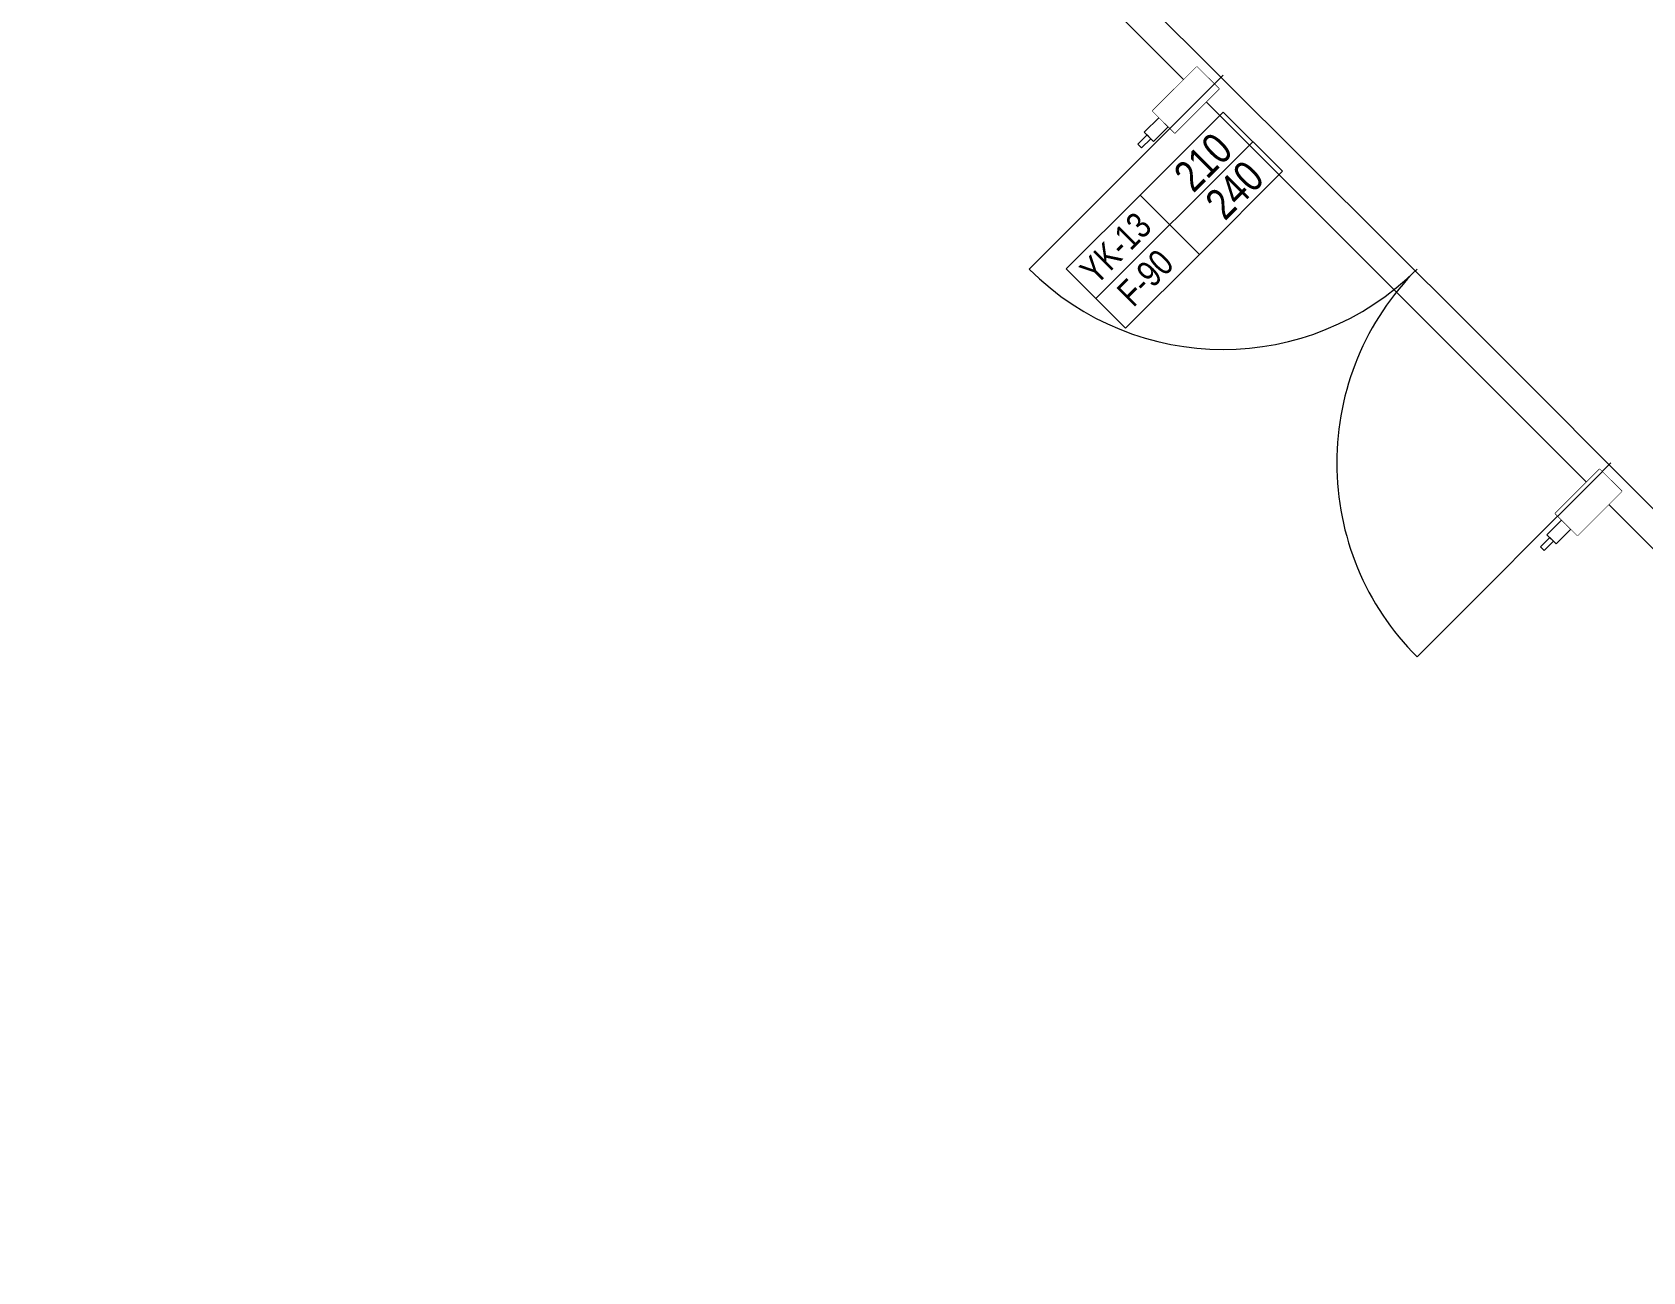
# Model space of a CAD drawing. Header units: centimetres. Extents: x -72470 to -43129, y -18750 to -16337.
# Drawn here: x -64666 to -64049, y -18154 to -17680 of the extents above; entities that cross this region are included whole.
import ezdxf
from ezdxf.enums import TextEntityAlignment as Align

# ---------------------------------------------------------------- set-up
doc = ezdxf.new("R2010")
doc.units = ezdxf.units.CM
doc.header["$MEASUREMENT"] = 0
doc.linetypes.add('DUZ', pattern=[0])
doc.layers.get('0').update_dxf_attribs({"linetype": 'DUZ', "lineweight": 0})
doc.layers.add('11-021_500-BLOK B-str_zemin_kat$0$2DTARAMA1', color=253, linetype='Continuous')
doc.layers.add('TEFRIS', color=30, linetype='Continuous', lineweight=9)
doc.styles.add('11-021_3001-BLOK_B_ZEMIN_KAT$0$OLCU', font='arial.ttf', dxfattribs={"width": 0.8})

# ---------------------------------------------------------------- blocks, each defined once
blk = doc.blocks.new('11-021_3001-BLOK_B_ZEMIN_KAT$0$KC-210')
for points in [[(0, 0), (0, 105)], [(210, 0), (210, 105)]]:
    blk.add_lwpolyline(points)
for centre, start, end in [((0, 0), 360, 90), ((210, 0), 90, 180)]:
    blk.add_arc(centre, 105, start, end)
blk = doc.blocks.new('11-021_3001-BLOK_B_ZEMIN_KAT$0$KAPINO')
blk.add_line((-19.02, 11.06), (65.98, 11.06))
for points in [[(20.98, 27.13), (-19.02, 27.13), (-19.02, -5), (20.98, -5)], [(20.98, 27.13), (65.98, 27.13), (65.98, -5), (20.98, -5)]]:
    blk.add_lwpolyline(points, close=True)
at = {"color": 2, "style": '11-021_3001-BLOK_B_ZEMIN_KAT$0$OLCU', "width": 0.8}
for tag, height, p in [('GENISLIK', 12, (46.93, 19.1)), ('KAP.NO', 10, (-0.03, 19.47)), ('YANGIN', 10, (-0.03, 3.4)), ('YUKSEKLIK', 12, (47.93, 3.03))]:
    blk.add_attdef(tag, text='', height=height, dxfattribs=at).set_placement(p, align=Align.MIDDLE_CENTER)

msp = doc.modelspace()

# ---------------------------------------------------------------- linework, layer by layer
at = {"layer": 'TEFRIS', "color": 0, "linetype": 'Continuous'}
msp.add_lwpolyline([(-64665.81, -17256.85), (-63768.23, -18154.44)], dxfattribs=at)
for points in [[(-64211.37, -17701.39), (-64219.86, -17692.91), (-64236.83, -17709.88), (-64228.34, -17718.36)], [(-64212.79, -17701.39), (-64219.86, -17694.32), (-64235.41, -17709.88), (-64228.34, -17716.95)], [(-64230.82, -17715.89), (-64234.35, -17712.35), (-64240.01, -17718.01), (-64236.48, -17721.55)], [(-64237.54, -17720.49), (-64238.95, -17719.07), (-64242.49, -17722.61), (-64241.07, -17724.02)], [(-64057.22, -17855.54), (-64065.71, -17847.06), (-64082.68, -17864.03), (-64074.19, -17872.51)], [(-64058.64, -17855.54), (-64065.71, -17848.47), (-64081.27, -17864.03), (-64074.19, -17871.1)], [(-64076.67, -17870.04), (-64080.2, -17866.5), (-64085.86, -17872.16), (-64082.33, -17875.69)], [(-64083.39, -17874.63), (-64084.8, -17873.22), (-64088.34, -17876.76), (-64086.92, -17878.17)]]:
    msp.add_lwpolyline(points, close=True, dxfattribs=at)

# ---------------------------------------------------------------- next in the draw order: wipeouts: each hides what was drawn before it
at = {"color": 0, "linetype": 'Continuous'}
for points in [[(-64211.37, -17701.39), (-64228.34, -17718.36), (-64236.83, -17709.88), (-64219.86, -17692.91)], [(-64057.22, -17855.54), (-64074.19, -17872.51), (-64082.68, -17864.03), (-64065.71, -17847.06)]]:
    msp.add_wipeout(points, dxfattribs=at).dxf.layer = 'TEFRIS'

# ---------------------------------------------------------------- next in the draw order: linework, layer by layer
at = {"layer": 'TEFRIS', "color": 0, "linetype": 'Continuous'}
msp.add_lwpolyline([(-64665.81, -17256.85), (-63768.23, -18154.44)], dxfattribs=at)
for points in [[(-64211.37, -17701.39), (-64219.86, -17692.91), (-64236.83, -17709.88), (-64228.34, -17718.36)], [(-64212.79, -17701.39), (-64219.86, -17694.32), (-64235.41, -17709.88), (-64228.34, -17716.95)], [(-64230.82, -17715.89), (-64234.35, -17712.35), (-64240.01, -17718.01), (-64236.48, -17721.55)], [(-64237.54, -17720.49), (-64238.95, -17719.07), (-64242.49, -17722.61), (-64241.07, -17724.02)], [(-64057.22, -17855.54), (-64065.71, -17847.06), (-64082.68, -17864.03), (-64074.19, -17872.51)], [(-64058.64, -17855.54), (-64065.71, -17848.47), (-64081.27, -17864.03), (-64074.19, -17871.1)], [(-64076.67, -17870.04), (-64080.2, -17866.5), (-64085.86, -17872.16), (-64082.33, -17875.69)], [(-64083.39, -17874.63), (-64084.8, -17873.22), (-64088.34, -17876.76), (-64086.92, -17878.17)]]:
    msp.add_lwpolyline(points, close=True, dxfattribs=at)

# ---------------------------------------------------------------- next in the draw order: wipeouts: each hides what was drawn before it
at = {"color": 0, "linetype": 'Continuous'}
for points in [[(-64211.37, -17701.39), (-64228.34, -17718.36), (-64236.83, -17709.88), (-64219.86, -17692.91)], [(-64057.22, -17855.54), (-64074.19, -17872.51), (-64082.68, -17864.03), (-64065.71, -17847.06)]]:
    msp.add_wipeout(points, dxfattribs=at).dxf.layer = 'TEFRIS'

# ---------------------------------------------------------------- next in the draw order: linework, layer by layer
at = {"layer": 'TEFRIS', "color": 0, "linetype": 'Continuous'}
msp.add_lwpolyline([(-64665.81, -17256.85), (-63768.23, -18154.44)], dxfattribs=at)
for points in [[(-64211.37, -17701.39), (-64219.86, -17692.91), (-64236.83, -17709.88), (-64228.34, -17718.36)], [(-64212.79, -17701.39), (-64219.86, -17694.32), (-64235.41, -17709.88), (-64228.34, -17716.95)], [(-64230.82, -17715.89), (-64234.35, -17712.35), (-64240.01, -17718.01), (-64236.48, -17721.55)], [(-64237.54, -17720.49), (-64238.95, -17719.07), (-64242.49, -17722.61), (-64241.07, -17724.02)], [(-64057.22, -17855.54), (-64065.71, -17847.06), (-64082.68, -17864.03), (-64074.19, -17872.51)], [(-64058.64, -17855.54), (-64065.71, -17848.47), (-64081.27, -17864.03), (-64074.19, -17871.1)], [(-64076.67, -17870.04), (-64080.2, -17866.5), (-64085.86, -17872.16), (-64082.33, -17875.69)], [(-64083.39, -17874.63), (-64084.8, -17873.22), (-64088.34, -17876.76), (-64086.92, -17878.17)]]:
    msp.add_lwpolyline(points, close=True, dxfattribs=at)

# ---------------------------------------------------------------- next in the draw order: wipeouts: each hides what was drawn before it
at = {"color": 0, "linetype": 'Continuous'}
for points in [[(-64211.37, -17701.39), (-64228.34, -17718.36), (-64236.83, -17709.88), (-64219.86, -17692.91)], [(-64057.22, -17855.54), (-64074.19, -17872.51), (-64082.68, -17864.03), (-64065.71, -17847.06)]]:
    msp.add_wipeout(points, dxfattribs=at).dxf.layer = 'TEFRIS'

# ---------------------------------------------------------------- next in the draw order: linework, layer by layer
at = {"layer": 'TEFRIS', "color": 0, "linetype": 'Continuous'}
msp.add_lwpolyline([(-64665.81, -17256.85), (-63768.23, -18154.44)], dxfattribs=at)
for points in [[(-64211.37, -17701.39), (-64219.86, -17692.91), (-64236.83, -17709.88), (-64228.34, -17718.36)], [(-64212.79, -17701.39), (-64219.86, -17694.32), (-64235.41, -17709.88), (-64228.34, -17716.95)], [(-64230.82, -17715.89), (-64234.35, -17712.35), (-64240.01, -17718.01), (-64236.48, -17721.55)], [(-64237.54, -17720.49), (-64238.95, -17719.07), (-64242.49, -17722.61), (-64241.07, -17724.02)], [(-64057.22, -17855.54), (-64065.71, -17847.06), (-64082.68, -17864.03), (-64074.19, -17872.51)], [(-64058.64, -17855.54), (-64065.71, -17848.47), (-64081.27, -17864.03), (-64074.19, -17871.1)], [(-64076.67, -17870.04), (-64080.2, -17866.5), (-64085.86, -17872.16), (-64082.33, -17875.69)], [(-64083.39, -17874.63), (-64084.8, -17873.22), (-64088.34, -17876.76), (-64086.92, -17878.17)]]:
    msp.add_lwpolyline(points, close=True, dxfattribs=at)

# ---------------------------------------------------------------- next in the draw order: wipeouts: each hides what was drawn before it
at = {"color": 0, "linetype": 'Continuous'}
for points in [[(-64211.37, -17701.39), (-64228.34, -17718.36), (-64236.83, -17709.88), (-64219.86, -17692.91)], [(-64057.22, -17855.54), (-64074.19, -17872.51), (-64082.68, -17864.03), (-64065.71, -17847.06)]]:
    msp.add_wipeout(points, dxfattribs=at).dxf.layer = 'TEFRIS'

# ---------------------------------------------------------------- next in the draw order: linework, layer by layer
at = {"layer": 'TEFRIS', "color": 0, "linetype": 'Continuous'}
msp.add_lwpolyline([(-64665.81, -17256.85), (-63768.23, -18154.44)], dxfattribs=at)
for points in [[(-64211.37, -17701.39), (-64219.86, -17692.91), (-64236.83, -17709.88), (-64228.34, -17718.36)], [(-64212.79, -17701.39), (-64219.86, -17694.32), (-64235.41, -17709.88), (-64228.34, -17716.95)], [(-64230.82, -17715.89), (-64234.35, -17712.35), (-64240.01, -17718.01), (-64236.48, -17721.55)], [(-64237.54, -17720.49), (-64238.95, -17719.07), (-64242.49, -17722.61), (-64241.07, -17724.02)], [(-64057.22, -17855.54), (-64065.71, -17847.06), (-64082.68, -17864.03), (-64074.19, -17872.51)], [(-64058.64, -17855.54), (-64065.71, -17848.47), (-64081.27, -17864.03), (-64074.19, -17871.1)], [(-64076.67, -17870.04), (-64080.2, -17866.5), (-64085.86, -17872.16), (-64082.33, -17875.69)], [(-64083.39, -17874.63), (-64084.8, -17873.22), (-64088.34, -17876.76), (-64086.92, -17878.17)]]:
    msp.add_lwpolyline(points, close=True, dxfattribs=at)

# ---------------------------------------------------------------- next in the draw order: wipeouts: each hides what was drawn before it
at = {"color": 0, "linetype": 'Continuous'}
for points in [[(-64211.37, -17701.39), (-64228.34, -17718.36), (-64236.83, -17709.88), (-64219.86, -17692.91)], [(-64057.22, -17855.54), (-64074.19, -17872.51), (-64082.68, -17864.03), (-64065.71, -17847.06)]]:
    msp.add_wipeout(points, dxfattribs=at).dxf.layer = 'TEFRIS'

# ---------------------------------------------------------------- next in the draw order: linework, layer by layer
at = {"layer": 'TEFRIS', "color": 0, "linetype": 'Continuous'}
msp.add_lwpolyline([(-64665.81, -17256.85), (-63768.23, -18154.44)], dxfattribs=at)
for points in [[(-64211.37, -17701.39), (-64219.86, -17692.91), (-64236.83, -17709.88), (-64228.34, -17718.36)], [(-64212.79, -17701.39), (-64219.86, -17694.32), (-64235.41, -17709.88), (-64228.34, -17716.95)], [(-64230.82, -17715.89), (-64234.35, -17712.35), (-64240.01, -17718.01), (-64236.48, -17721.55)], [(-64237.54, -17720.49), (-64238.95, -17719.07), (-64242.49, -17722.61), (-64241.07, -17724.02)], [(-64057.22, -17855.54), (-64065.71, -17847.06), (-64082.68, -17864.03), (-64074.19, -17872.51)], [(-64058.64, -17855.54), (-64065.71, -17848.47), (-64081.27, -17864.03), (-64074.19, -17871.1)], [(-64076.67, -17870.04), (-64080.2, -17866.5), (-64085.86, -17872.16), (-64082.33, -17875.69)], [(-64083.39, -17874.63), (-64084.8, -17873.22), (-64088.34, -17876.76), (-64086.92, -17878.17)]]:
    msp.add_lwpolyline(points, close=True, dxfattribs=at)

# ---------------------------------------------------------------- next in the draw order: wipeouts: each hides what was drawn before it
at = {"color": 0, "linetype": 'Continuous'}
for points in [[(-64211.37, -17701.39), (-64228.34, -17718.36), (-64236.83, -17709.88), (-64219.86, -17692.91)], [(-64057.22, -17855.54), (-64074.19, -17872.51), (-64082.68, -17864.03), (-64065.71, -17847.06)]]:
    msp.add_wipeout(points, dxfattribs=at).dxf.layer = 'TEFRIS'

# ---------------------------------------------------------------- next in the draw order: linework, layer by layer
at = {"layer": 'TEFRIS', "color": 0, "linetype": 'Continuous'}
msp.add_lwpolyline([(-64665.81, -17256.85), (-63768.23, -18154.44)], dxfattribs=at)
for points in [[(-64211.37, -17701.39), (-64219.86, -17692.91), (-64236.83, -17709.88), (-64228.34, -17718.36)], [(-64212.79, -17701.39), (-64219.86, -17694.32), (-64235.41, -17709.88), (-64228.34, -17716.95)], [(-64230.82, -17715.89), (-64234.35, -17712.35), (-64240.01, -17718.01), (-64236.48, -17721.55)], [(-64237.54, -17720.49), (-64238.95, -17719.07), (-64242.49, -17722.61), (-64241.07, -17724.02)], [(-64057.22, -17855.54), (-64065.71, -17847.06), (-64082.68, -17864.03), (-64074.19, -17872.51)], [(-64058.64, -17855.54), (-64065.71, -17848.47), (-64081.27, -17864.03), (-64074.19, -17871.1)], [(-64076.67, -17870.04), (-64080.2, -17866.5), (-64085.86, -17872.16), (-64082.33, -17875.69)], [(-64083.39, -17874.63), (-64084.8, -17873.22), (-64088.34, -17876.76), (-64086.92, -17878.17)]]:
    msp.add_lwpolyline(points, close=True, dxfattribs=at)

# ---------------------------------------------------------------- next in the draw order: wipeouts: each hides what was drawn before it
at = {"color": 0, "linetype": 'Continuous'}
for points in [[(-64211.37, -17701.39), (-64228.34, -17718.36), (-64236.83, -17709.88), (-64219.86, -17692.91)], [(-64057.22, -17855.54), (-64074.19, -17872.51), (-64082.68, -17864.03), (-64065.71, -17847.06)]]:
    msp.add_wipeout(points, dxfattribs=at).dxf.layer = 'TEFRIS'

# ---------------------------------------------------------------- next in the draw order: linework, layer by layer
at = {"layer": 'TEFRIS', "color": 0, "linetype": 'Continuous'}
msp.add_lwpolyline([(-64665.81, -17256.85), (-63768.23, -18154.44)], dxfattribs=at)
for points in [[(-64211.37, -17701.39), (-64219.86, -17692.91), (-64236.83, -17709.88), (-64228.34, -17718.36)], [(-64212.79, -17701.39), (-64219.86, -17694.32), (-64235.41, -17709.88), (-64228.34, -17716.95)], [(-64230.82, -17715.89), (-64234.35, -17712.35), (-64240.01, -17718.01), (-64236.48, -17721.55)], [(-64237.54, -17720.49), (-64238.95, -17719.07), (-64242.49, -17722.61), (-64241.07, -17724.02)], [(-64057.22, -17855.54), (-64065.71, -17847.06), (-64082.68, -17864.03), (-64074.19, -17872.51)], [(-64058.64, -17855.54), (-64065.71, -17848.47), (-64081.27, -17864.03), (-64074.19, -17871.1)], [(-64076.67, -17870.04), (-64080.2, -17866.5), (-64085.86, -17872.16), (-64082.33, -17875.69)], [(-64083.39, -17874.63), (-64084.8, -17873.22), (-64088.34, -17876.76), (-64086.92, -17878.17)]]:
    msp.add_lwpolyline(points, close=True, dxfattribs=at)

# ---------------------------------------------------------------- next in the draw order: wipeouts: each hides what was drawn before it
at = {"color": 0, "linetype": 'Continuous'}
for points in [[(-64211.37, -17701.39), (-64228.34, -17718.36), (-64236.83, -17709.88), (-64219.86, -17692.91)], [(-64057.22, -17855.54), (-64074.19, -17872.51), (-64082.68, -17864.03), (-64065.71, -17847.06)]]:
    msp.add_wipeout(points, dxfattribs=at).dxf.layer = 'TEFRIS'

# ---------------------------------------------------------------- next in the draw order: linework, layer by layer
at = {"layer": 'TEFRIS', "color": 0, "linetype": 'Continuous'}
msp.add_lwpolyline([(-64665.81, -17256.85), (-63768.23, -18154.44)], dxfattribs=at)
for points in [[(-64211.37, -17701.39), (-64219.86, -17692.91), (-64236.83, -17709.88), (-64228.34, -17718.36)], [(-64212.79, -17701.39), (-64219.86, -17694.32), (-64235.41, -17709.88), (-64228.34, -17716.95)], [(-64230.82, -17715.89), (-64234.35, -17712.35), (-64240.01, -17718.01), (-64236.48, -17721.55)], [(-64237.54, -17720.49), (-64238.95, -17719.07), (-64242.49, -17722.61), (-64241.07, -17724.02)], [(-64057.22, -17855.54), (-64065.71, -17847.06), (-64082.68, -17864.03), (-64074.19, -17872.51)], [(-64058.64, -17855.54), (-64065.71, -17848.47), (-64081.27, -17864.03), (-64074.19, -17871.1)], [(-64076.67, -17870.04), (-64080.2, -17866.5), (-64085.86, -17872.16), (-64082.33, -17875.69)], [(-64083.39, -17874.63), (-64084.8, -17873.22), (-64088.34, -17876.76), (-64086.92, -17878.17)]]:
    msp.add_lwpolyline(points, close=True, dxfattribs=at)

# ---------------------------------------------------------------- next in the draw order: wipeouts: each hides what was drawn before it
at = {"color": 0, "linetype": 'Continuous'}
for points in [[(-64211.37, -17701.39), (-64228.34, -17718.36), (-64236.83, -17709.88), (-64219.86, -17692.91)], [(-64057.22, -17855.54), (-64074.19, -17872.51), (-64082.68, -17864.03), (-64065.71, -17847.06)]]:
    msp.add_wipeout(points, dxfattribs=at).dxf.layer = 'TEFRIS'

# ---------------------------------------------------------------- next in the draw order: linework, layer by layer
at = {"layer": 'TEFRIS', "color": 0, "linetype": 'Continuous'}
msp.add_lwpolyline([(-64665.81, -17256.85), (-63768.23, -18154.44)], dxfattribs=at)
for points in [[(-64211.37, -17701.39), (-64219.86, -17692.91), (-64236.83, -17709.88), (-64228.34, -17718.36)], [(-64212.79, -17701.39), (-64219.86, -17694.32), (-64235.41, -17709.88), (-64228.34, -17716.95)], [(-64230.82, -17715.89), (-64234.35, -17712.35), (-64240.01, -17718.01), (-64236.48, -17721.55)], [(-64237.54, -17720.49), (-64238.95, -17719.07), (-64242.49, -17722.61), (-64241.07, -17724.02)], [(-64057.22, -17855.54), (-64065.71, -17847.06), (-64082.68, -17864.03), (-64074.19, -17872.51)], [(-64058.64, -17855.54), (-64065.71, -17848.47), (-64081.27, -17864.03), (-64074.19, -17871.1)], [(-64076.67, -17870.04), (-64080.2, -17866.5), (-64085.86, -17872.16), (-64082.33, -17875.69)], [(-64083.39, -17874.63), (-64084.8, -17873.22), (-64088.34, -17876.76), (-64086.92, -17878.17)]]:
    msp.add_lwpolyline(points, close=True, dxfattribs=at)

# ---------------------------------------------------------------- next in the draw order: wipeouts: each hides what was drawn before it
at = {"color": 0, "linetype": 'Continuous'}
for points in [[(-64211.37, -17701.39), (-64228.34, -17718.36), (-64236.83, -17709.88), (-64219.86, -17692.91)], [(-64057.22, -17855.54), (-64074.19, -17872.51), (-64082.68, -17864.03), (-64065.71, -17847.06)]]:
    msp.add_wipeout(points, dxfattribs=at).dxf.layer = 'TEFRIS'

# ---------------------------------------------------------------- next in the draw order: linework, layer by layer
at = {"layer": 'TEFRIS', "color": 0, "linetype": 'Continuous'}
msp.add_lwpolyline([(-64665.81, -17256.85), (-63768.23, -18154.44)], dxfattribs=at)
for points in [[(-64211.37, -17701.39), (-64219.86, -17692.91), (-64236.83, -17709.88), (-64228.34, -17718.36)], [(-64212.79, -17701.39), (-64219.86, -17694.32), (-64235.41, -17709.88), (-64228.34, -17716.95)], [(-64230.82, -17715.89), (-64234.35, -17712.35), (-64240.01, -17718.01), (-64236.48, -17721.55)], [(-64237.54, -17720.49), (-64238.95, -17719.07), (-64242.49, -17722.61), (-64241.07, -17724.02)], [(-64057.22, -17855.54), (-64065.71, -17847.06), (-64082.68, -17864.03), (-64074.19, -17872.51)], [(-64058.64, -17855.54), (-64065.71, -17848.47), (-64081.27, -17864.03), (-64074.19, -17871.1)], [(-64076.67, -17870.04), (-64080.2, -17866.5), (-64085.86, -17872.16), (-64082.33, -17875.69)], [(-64083.39, -17874.63), (-64084.8, -17873.22), (-64088.34, -17876.76), (-64086.92, -17878.17)]]:
    msp.add_lwpolyline(points, close=True, dxfattribs=at)

# ---------------------------------------------------------------- next in the draw order: wipeouts: each hides what was drawn before it
at = {"color": 0, "linetype": 'Continuous'}
for points in [[(-64211.37, -17701.39), (-64228.34, -17718.36), (-64236.83, -17709.88), (-64219.86, -17692.91)], [(-64057.22, -17855.54), (-64074.19, -17872.51), (-64082.68, -17864.03), (-64065.71, -17847.06)]]:
    msp.add_wipeout(points, dxfattribs=at).dxf.layer = 'TEFRIS'

# ---------------------------------------------------------------- next in the draw order: linework, layer by layer
at = {"layer": 'TEFRIS', "color": 0, "linetype": 'Continuous'}
msp.add_lwpolyline([(-64665.81, -17256.85), (-63768.23, -18154.44)], dxfattribs=at)
for points in [[(-64211.37, -17701.39), (-64219.86, -17692.91), (-64236.83, -17709.88), (-64228.34, -17718.36)], [(-64212.79, -17701.39), (-64219.86, -17694.32), (-64235.41, -17709.88), (-64228.34, -17716.95)], [(-64230.82, -17715.89), (-64234.35, -17712.35), (-64240.01, -17718.01), (-64236.48, -17721.55)], [(-64237.54, -17720.49), (-64238.95, -17719.07), (-64242.49, -17722.61), (-64241.07, -17724.02)], [(-64057.22, -17855.54), (-64065.71, -17847.06), (-64082.68, -17864.03), (-64074.19, -17872.51)], [(-64058.64, -17855.54), (-64065.71, -17848.47), (-64081.27, -17864.03), (-64074.19, -17871.1)], [(-64076.67, -17870.04), (-64080.2, -17866.5), (-64085.86, -17872.16), (-64082.33, -17875.69)], [(-64083.39, -17874.63), (-64084.8, -17873.22), (-64088.34, -17876.76), (-64086.92, -17878.17)]]:
    msp.add_lwpolyline(points, close=True, dxfattribs=at)

# ---------------------------------------------------------------- next in the draw order: wipeouts: each hides what was drawn before it
at = {"color": 0, "linetype": 'Continuous'}
for points in [[(-64211.37, -17701.39), (-64228.34, -17718.36), (-64236.83, -17709.88), (-64219.86, -17692.91)], [(-64057.22, -17855.54), (-64074.19, -17872.51), (-64082.68, -17864.03), (-64065.71, -17847.06)]]:
    msp.add_wipeout(points, dxfattribs=at).dxf.layer = 'TEFRIS'

# ---------------------------------------------------------------- next in the draw order: linework, layer by layer
at = {"layer": 'TEFRIS', "color": 0, "linetype": 'Continuous'}
msp.add_lwpolyline([(-64665.81, -17256.85), (-63768.23, -18154.44)], dxfattribs=at)
for points in [[(-64211.37, -17701.39), (-64219.86, -17692.91), (-64236.83, -17709.88), (-64228.34, -17718.36)], [(-64212.79, -17701.39), (-64219.86, -17694.32), (-64235.41, -17709.88), (-64228.34, -17716.95)], [(-64230.82, -17715.89), (-64234.35, -17712.35), (-64240.01, -17718.01), (-64236.48, -17721.55)], [(-64237.54, -17720.49), (-64238.95, -17719.07), (-64242.49, -17722.61), (-64241.07, -17724.02)], [(-64057.22, -17855.54), (-64065.71, -17847.06), (-64082.68, -17864.03), (-64074.19, -17872.51)], [(-64058.64, -17855.54), (-64065.71, -17848.47), (-64081.27, -17864.03), (-64074.19, -17871.1)], [(-64076.67, -17870.04), (-64080.2, -17866.5), (-64085.86, -17872.16), (-64082.33, -17875.69)], [(-64083.39, -17874.63), (-64084.8, -17873.22), (-64088.34, -17876.76), (-64086.92, -17878.17)]]:
    msp.add_lwpolyline(points, close=True, dxfattribs=at)

# ---------------------------------------------------------------- next in the draw order: wipeouts: each hides what was drawn before it
at = {"color": 0, "linetype": 'Continuous'}
for points in [[(-64211.37, -17701.39), (-64228.34, -17718.36), (-64236.83, -17709.88), (-64219.86, -17692.91)], [(-64057.22, -17855.54), (-64074.19, -17872.51), (-64082.68, -17864.03), (-64065.71, -17847.06)]]:
    msp.add_wipeout(points, dxfattribs=at).dxf.layer = 'TEFRIS'

# ---------------------------------------------------------------- next in the draw order: linework, layer by layer
at = {"layer": 'TEFRIS', "color": 0, "linetype": 'Continuous'}
msp.add_lwpolyline([(-64665.81, -17256.85), (-63768.23, -18154.44)], dxfattribs=at)
for points in [[(-64211.37, -17701.39), (-64219.86, -17692.91), (-64236.83, -17709.88), (-64228.34, -17718.36)], [(-64212.79, -17701.39), (-64219.86, -17694.32), (-64235.41, -17709.88), (-64228.34, -17716.95)], [(-64230.82, -17715.89), (-64234.35, -17712.35), (-64240.01, -17718.01), (-64236.48, -17721.55)], [(-64237.54, -17720.49), (-64238.95, -17719.07), (-64242.49, -17722.61), (-64241.07, -17724.02)], [(-64057.22, -17855.54), (-64065.71, -17847.06), (-64082.68, -17864.03), (-64074.19, -17872.51)], [(-64058.64, -17855.54), (-64065.71, -17848.47), (-64081.27, -17864.03), (-64074.19, -17871.1)], [(-64076.67, -17870.04), (-64080.2, -17866.5), (-64085.86, -17872.16), (-64082.33, -17875.69)], [(-64083.39, -17874.63), (-64084.8, -17873.22), (-64088.34, -17876.76), (-64086.92, -17878.17)]]:
    msp.add_lwpolyline(points, close=True, dxfattribs=at)

# ---------------------------------------------------------------- next in the draw order: wipeouts: each hides what was drawn before it
at = {"color": 0, "linetype": 'Continuous'}
for points in [[(-64211.37, -17701.39), (-64228.34, -17718.36), (-64236.83, -17709.88), (-64219.86, -17692.91)], [(-64057.22, -17855.54), (-64074.19, -17872.51), (-64082.68, -17864.03), (-64065.71, -17847.06)]]:
    msp.add_wipeout(points, dxfattribs=at).dxf.layer = 'TEFRIS'

# ---------------------------------------------------------------- next in the draw order: linework, layer by layer
at = {"layer": 'TEFRIS', "color": 0, "linetype": 'Continuous'}
msp.add_lwpolyline([(-64665.81, -17256.85), (-63768.23, -18154.44)], dxfattribs=at)
for points in [[(-64211.37, -17701.39), (-64219.86, -17692.91), (-64236.83, -17709.88), (-64228.34, -17718.36)], [(-64212.79, -17701.39), (-64219.86, -17694.32), (-64235.41, -17709.88), (-64228.34, -17716.95)], [(-64230.82, -17715.89), (-64234.35, -17712.35), (-64240.01, -17718.01), (-64236.48, -17721.55)], [(-64237.54, -17720.49), (-64238.95, -17719.07), (-64242.49, -17722.61), (-64241.07, -17724.02)], [(-64057.22, -17855.54), (-64065.71, -17847.06), (-64082.68, -17864.03), (-64074.19, -17872.51)], [(-64058.64, -17855.54), (-64065.71, -17848.47), (-64081.27, -17864.03), (-64074.19, -17871.1)], [(-64076.67, -17870.04), (-64080.2, -17866.5), (-64085.86, -17872.16), (-64082.33, -17875.69)], [(-64083.39, -17874.63), (-64084.8, -17873.22), (-64088.34, -17876.76), (-64086.92, -17878.17)]]:
    msp.add_lwpolyline(points, close=True, dxfattribs=at)

# ---------------------------------------------------------------- next in the draw order: wipeouts: each hides what was drawn before it
at = {"color": 0, "linetype": 'Continuous'}
for points in [[(-64211.37, -17701.39), (-64228.34, -17718.36), (-64236.83, -17709.88), (-64219.86, -17692.91)], [(-64057.22, -17855.54), (-64074.19, -17872.51), (-64082.68, -17864.03), (-64065.71, -17847.06)]]:
    msp.add_wipeout(points, dxfattribs=at).dxf.layer = 'TEFRIS'

# ---------------------------------------------------------------- next in the draw order: linework, layer by layer
at = {"layer": 'TEFRIS', "color": 0, "linetype": 'Continuous'}
msp.add_lwpolyline([(-64665.81, -17256.85), (-63768.23, -18154.44)], dxfattribs=at)
for points in [[(-64211.37, -17701.39), (-64219.86, -17692.91), (-64236.83, -17709.88), (-64228.34, -17718.36)], [(-64212.79, -17701.39), (-64219.86, -17694.32), (-64235.41, -17709.88), (-64228.34, -17716.95)], [(-64230.82, -17715.89), (-64234.35, -17712.35), (-64240.01, -17718.01), (-64236.48, -17721.55)], [(-64237.54, -17720.49), (-64238.95, -17719.07), (-64242.49, -17722.61), (-64241.07, -17724.02)], [(-64057.22, -17855.54), (-64065.71, -17847.06), (-64082.68, -17864.03), (-64074.19, -17872.51)], [(-64058.64, -17855.54), (-64065.71, -17848.47), (-64081.27, -17864.03), (-64074.19, -17871.1)], [(-64076.67, -17870.04), (-64080.2, -17866.5), (-64085.86, -17872.16), (-64082.33, -17875.69)], [(-64083.39, -17874.63), (-64084.8, -17873.22), (-64088.34, -17876.76), (-64086.92, -17878.17)]]:
    msp.add_lwpolyline(points, close=True, dxfattribs=at)

# ---------------------------------------------------------------- next in the draw order: wipeouts: each hides what was drawn before it
at = {"color": 0, "linetype": 'Continuous'}
for points in [[(-64211.37, -17701.39), (-64228.34, -17718.36), (-64236.83, -17709.88), (-64219.86, -17692.91)], [(-64057.22, -17855.54), (-64074.19, -17872.51), (-64082.68, -17864.03), (-64065.71, -17847.06)]]:
    msp.add_wipeout(points, dxfattribs=at).dxf.layer = 'TEFRIS'

# ---------------------------------------------------------------- next in the draw order: linework, layer by layer
at = {"layer": 'TEFRIS', "color": 0, "linetype": 'Continuous'}
msp.add_lwpolyline([(-64665.81, -17256.85), (-63768.23, -18154.44)], dxfattribs=at)
for points in [[(-64211.37, -17701.39), (-64219.86, -17692.91), (-64236.83, -17709.88), (-64228.34, -17718.36)], [(-64212.79, -17701.39), (-64219.86, -17694.32), (-64235.41, -17709.88), (-64228.34, -17716.95)], [(-64230.82, -17715.89), (-64234.35, -17712.35), (-64240.01, -17718.01), (-64236.48, -17721.55)], [(-64237.54, -17720.49), (-64238.95, -17719.07), (-64242.49, -17722.61), (-64241.07, -17724.02)], [(-64057.22, -17855.54), (-64065.71, -17847.06), (-64082.68, -17864.03), (-64074.19, -17872.51)], [(-64058.64, -17855.54), (-64065.71, -17848.47), (-64081.27, -17864.03), (-64074.19, -17871.1)], [(-64076.67, -17870.04), (-64080.2, -17866.5), (-64085.86, -17872.16), (-64082.33, -17875.69)], [(-64083.39, -17874.63), (-64084.8, -17873.22), (-64088.34, -17876.76), (-64086.92, -17878.17)]]:
    msp.add_lwpolyline(points, close=True, dxfattribs=at)

# ---------------------------------------------------------------- next in the draw order: wipeouts: each hides what was drawn before it
at = {"color": 0, "linetype": 'Continuous'}
for points in [[(-64211.37, -17701.39), (-64228.34, -17718.36), (-64236.83, -17709.88), (-64219.86, -17692.91)], [(-64057.22, -17855.54), (-64074.19, -17872.51), (-64082.68, -17864.03), (-64065.71, -17847.06)]]:
    msp.add_wipeout(points, dxfattribs=at).dxf.layer = 'TEFRIS'

# ---------------------------------------------------------------- next in the draw order: linework, layer by layer
at = {"layer": 'TEFRIS', "color": 0, "linetype": 'Continuous'}
msp.add_lwpolyline([(-64665.81, -17256.85), (-63768.23, -18154.44)], dxfattribs=at)
for points in [[(-64211.37, -17701.39), (-64219.86, -17692.91), (-64236.83, -17709.88), (-64228.34, -17718.36)], [(-64212.79, -17701.39), (-64219.86, -17694.32), (-64235.41, -17709.88), (-64228.34, -17716.95)], [(-64230.82, -17715.89), (-64234.35, -17712.35), (-64240.01, -17718.01), (-64236.48, -17721.55)], [(-64237.54, -17720.49), (-64238.95, -17719.07), (-64242.49, -17722.61), (-64241.07, -17724.02)], [(-64057.22, -17855.54), (-64065.71, -17847.06), (-64082.68, -17864.03), (-64074.19, -17872.51)], [(-64058.64, -17855.54), (-64065.71, -17848.47), (-64081.27, -17864.03), (-64074.19, -17871.1)], [(-64076.67, -17870.04), (-64080.2, -17866.5), (-64085.86, -17872.16), (-64082.33, -17875.69)], [(-64083.39, -17874.63), (-64084.8, -17873.22), (-64088.34, -17876.76), (-64086.92, -17878.17)]]:
    msp.add_lwpolyline(points, close=True, dxfattribs=at)

# ---------------------------------------------------------------- next in the draw order: wipeouts: each hides what was drawn before it
at = {"color": 0, "linetype": 'Continuous'}
for points in [[(-64211.37, -17701.39), (-64228.34, -17718.36), (-64236.83, -17709.88), (-64219.86, -17692.91)], [(-64057.22, -17855.54), (-64074.19, -17872.51), (-64082.68, -17864.03), (-64065.71, -17847.06)]]:
    msp.add_wipeout(points, dxfattribs=at).dxf.layer = 'TEFRIS'

# ---------------------------------------------------------------- next in the draw order: linework, layer by layer
at = {"layer": 'TEFRIS', "color": 0, "linetype": 'Continuous'}
msp.add_lwpolyline([(-64665.81, -17256.85), (-63768.23, -18154.44)], dxfattribs=at)
for points in [[(-64211.37, -17701.39), (-64219.86, -17692.91), (-64236.83, -17709.88), (-64228.34, -17718.36)], [(-64212.79, -17701.39), (-64219.86, -17694.32), (-64235.41, -17709.88), (-64228.34, -17716.95)], [(-64230.82, -17715.89), (-64234.35, -17712.35), (-64240.01, -17718.01), (-64236.48, -17721.55)], [(-64237.54, -17720.49), (-64238.95, -17719.07), (-64242.49, -17722.61), (-64241.07, -17724.02)], [(-64057.22, -17855.54), (-64065.71, -17847.06), (-64082.68, -17864.03), (-64074.19, -17872.51)], [(-64058.64, -17855.54), (-64065.71, -17848.47), (-64081.27, -17864.03), (-64074.19, -17871.1)], [(-64076.67, -17870.04), (-64080.2, -17866.5), (-64085.86, -17872.16), (-64082.33, -17875.69)], [(-64083.39, -17874.63), (-64084.8, -17873.22), (-64088.34, -17876.76), (-64086.92, -17878.17)]]:
    msp.add_lwpolyline(points, close=True, dxfattribs=at)

# ---------------------------------------------------------------- next in the draw order: wipeouts: each hides what was drawn before it
at = {"color": 0, "linetype": 'Continuous'}
for points in [[(-64211.37, -17701.39), (-64228.34, -17718.36), (-64236.83, -17709.88), (-64219.86, -17692.91)], [(-64057.22, -17855.54), (-64074.19, -17872.51), (-64082.68, -17864.03), (-64065.71, -17847.06)]]:
    msp.add_wipeout(points, dxfattribs=at).dxf.layer = 'TEFRIS'

# ---------------------------------------------------------------- next in the draw order: linework, layer by layer
at = {"layer": 'TEFRIS', "color": 0, "linetype": 'Continuous'}
msp.add_lwpolyline([(-64665.81, -17256.85), (-63768.23, -18154.44)], dxfattribs=at)
for points in [[(-64211.37, -17701.39), (-64219.86, -17692.91), (-64236.83, -17709.88), (-64228.34, -17718.36)], [(-64212.79, -17701.39), (-64219.86, -17694.32), (-64235.41, -17709.88), (-64228.34, -17716.95)], [(-64230.82, -17715.89), (-64234.35, -17712.35), (-64240.01, -17718.01), (-64236.48, -17721.55)], [(-64237.54, -17720.49), (-64238.95, -17719.07), (-64242.49, -17722.61), (-64241.07, -17724.02)], [(-64057.22, -17855.54), (-64065.71, -17847.06), (-64082.68, -17864.03), (-64074.19, -17872.51)], [(-64058.64, -17855.54), (-64065.71, -17848.47), (-64081.27, -17864.03), (-64074.19, -17871.1)], [(-64076.67, -17870.04), (-64080.2, -17866.5), (-64085.86, -17872.16), (-64082.33, -17875.69)], [(-64083.39, -17874.63), (-64084.8, -17873.22), (-64088.34, -17876.76), (-64086.92, -17878.17)]]:
    msp.add_lwpolyline(points, close=True, dxfattribs=at)

# ---------------------------------------------------------------- next in the draw order: wipeouts: each hides what was drawn before it
at = {"color": 0, "linetype": 'Continuous'}
for points in [[(-64211.37, -17701.39), (-64228.34, -17718.36), (-64236.83, -17709.88), (-64219.86, -17692.91)], [(-64057.22, -17855.54), (-64074.19, -17872.51), (-64082.68, -17864.03), (-64065.71, -17847.06)]]:
    msp.add_wipeout(points, dxfattribs=at).dxf.layer = 'TEFRIS'

# ---------------------------------------------------------------- next in the draw order: linework, layer by layer
at = {"layer": 'TEFRIS', "color": 0, "linetype": 'Continuous'}
msp.add_lwpolyline([(-64665.81, -17256.85), (-63768.23, -18154.44)], dxfattribs=at)
for points in [[(-64211.37, -17701.39), (-64219.86, -17692.91), (-64236.83, -17709.88), (-64228.34, -17718.36)], [(-64212.79, -17701.39), (-64219.86, -17694.32), (-64235.41, -17709.88), (-64228.34, -17716.95)], [(-64230.82, -17715.89), (-64234.35, -17712.35), (-64240.01, -17718.01), (-64236.48, -17721.55)], [(-64237.54, -17720.49), (-64238.95, -17719.07), (-64242.49, -17722.61), (-64241.07, -17724.02)], [(-64057.22, -17855.54), (-64065.71, -17847.06), (-64082.68, -17864.03), (-64074.19, -17872.51)], [(-64058.64, -17855.54), (-64065.71, -17848.47), (-64081.27, -17864.03), (-64074.19, -17871.1)], [(-64076.67, -17870.04), (-64080.2, -17866.5), (-64085.86, -17872.16), (-64082.33, -17875.69)], [(-64083.39, -17874.63), (-64084.8, -17873.22), (-64088.34, -17876.76), (-64086.92, -17878.17)]]:
    msp.add_lwpolyline(points, close=True, dxfattribs=at)

# ---------------------------------------------------------------- next in the draw order: wipeouts: each hides what was drawn before it
at = {"color": 0, "linetype": 'Continuous'}
for points in [[(-64211.37, -17701.39), (-64228.34, -17718.36), (-64236.83, -17709.88), (-64219.86, -17692.91)], [(-64057.22, -17855.54), (-64074.19, -17872.51), (-64082.68, -17864.03), (-64065.71, -17847.06)]]:
    msp.add_wipeout(points, dxfattribs=at).dxf.layer = 'TEFRIS'

# ---------------------------------------------------------------- next in the draw order: linework, layer by layer
at = {"layer": 'TEFRIS', "color": 0, "linetype": 'Continuous'}
msp.add_lwpolyline([(-64665.81, -17256.85), (-63768.23, -18154.44)], dxfattribs=at)
for points in [[(-64211.37, -17701.39), (-64219.86, -17692.91), (-64236.83, -17709.88), (-64228.34, -17718.36)], [(-64212.79, -17701.39), (-64219.86, -17694.32), (-64235.41, -17709.88), (-64228.34, -17716.95)], [(-64230.82, -17715.89), (-64234.35, -17712.35), (-64240.01, -17718.01), (-64236.48, -17721.55)], [(-64237.54, -17720.49), (-64238.95, -17719.07), (-64242.49, -17722.61), (-64241.07, -17724.02)], [(-64057.22, -17855.54), (-64065.71, -17847.06), (-64082.68, -17864.03), (-64074.19, -17872.51)], [(-64058.64, -17855.54), (-64065.71, -17848.47), (-64081.27, -17864.03), (-64074.19, -17871.1)], [(-64076.67, -17870.04), (-64080.2, -17866.5), (-64085.86, -17872.16), (-64082.33, -17875.69)], [(-64083.39, -17874.63), (-64084.8, -17873.22), (-64088.34, -17876.76), (-64086.92, -17878.17)]]:
    msp.add_lwpolyline(points, close=True, dxfattribs=at)

# ---------------------------------------------------------------- next in the draw order: wipeouts: each hides what was drawn before it
at = {"color": 0, "linetype": 'Continuous'}
for points in [[(-64211.37, -17701.39), (-64228.34, -17718.36), (-64236.83, -17709.88), (-64219.86, -17692.91)], [(-64057.22, -17855.54), (-64074.19, -17872.51), (-64082.68, -17864.03), (-64065.71, -17847.06)]]:
    msp.add_wipeout(points, dxfattribs=at).dxf.layer = 'TEFRIS'

# ---------------------------------------------------------------- next in the draw order: linework, layer by layer
at = {"layer": 'TEFRIS', "color": 0, "linetype": 'Continuous'}
msp.add_lwpolyline([(-64665.81, -17256.85), (-63768.23, -18154.44)], dxfattribs=at)
for points in [[(-64211.37, -17701.39), (-64219.86, -17692.91), (-64236.83, -17709.88), (-64228.34, -17718.36)], [(-64212.79, -17701.39), (-64219.86, -17694.32), (-64235.41, -17709.88), (-64228.34, -17716.95)], [(-64230.82, -17715.89), (-64234.35, -17712.35), (-64240.01, -17718.01), (-64236.48, -17721.55)], [(-64237.54, -17720.49), (-64238.95, -17719.07), (-64242.49, -17722.61), (-64241.07, -17724.02)], [(-64057.22, -17855.54), (-64065.71, -17847.06), (-64082.68, -17864.03), (-64074.19, -17872.51)], [(-64058.64, -17855.54), (-64065.71, -17848.47), (-64081.27, -17864.03), (-64074.19, -17871.1)], [(-64076.67, -17870.04), (-64080.2, -17866.5), (-64085.86, -17872.16), (-64082.33, -17875.69)], [(-64083.39, -17874.63), (-64084.8, -17873.22), (-64088.34, -17876.76), (-64086.92, -17878.17)]]:
    msp.add_lwpolyline(points, close=True, dxfattribs=at)

# ---------------------------------------------------------------- next in the draw order: wipeouts: each hides what was drawn before it
at = {"color": 0, "linetype": 'Continuous'}
for points in [[(-64211.37, -17701.39), (-64228.34, -17718.36), (-64236.83, -17709.88), (-64219.86, -17692.91)], [(-64057.22, -17855.54), (-64074.19, -17872.51), (-64082.68, -17864.03), (-64065.71, -17847.06)]]:
    msp.add_wipeout(points, dxfattribs=at).dxf.layer = 'TEFRIS'

# ---------------------------------------------------------------- next in the draw order: linework, layer by layer
at = {"layer": 'TEFRIS', "color": 0, "linetype": 'Continuous'}
msp.add_lwpolyline([(-64665.81, -17256.85), (-63768.23, -18154.44)], dxfattribs=at)
for points in [[(-64211.37, -17701.39), (-64219.86, -17692.91), (-64236.83, -17709.88), (-64228.34, -17718.36)], [(-64212.79, -17701.39), (-64219.86, -17694.32), (-64235.41, -17709.88), (-64228.34, -17716.95)], [(-64230.82, -17715.89), (-64234.35, -17712.35), (-64240.01, -17718.01), (-64236.48, -17721.55)], [(-64237.54, -17720.49), (-64238.95, -17719.07), (-64242.49, -17722.61), (-64241.07, -17724.02)], [(-64057.22, -17855.54), (-64065.71, -17847.06), (-64082.68, -17864.03), (-64074.19, -17872.51)], [(-64058.64, -17855.54), (-64065.71, -17848.47), (-64081.27, -17864.03), (-64074.19, -17871.1)], [(-64076.67, -17870.04), (-64080.2, -17866.5), (-64085.86, -17872.16), (-64082.33, -17875.69)], [(-64083.39, -17874.63), (-64084.8, -17873.22), (-64088.34, -17876.76), (-64086.92, -17878.17)]]:
    msp.add_lwpolyline(points, close=True, dxfattribs=at)

# ---------------------------------------------------------------- next in the draw order: wipeouts: each hides what was drawn before it
at = {"color": 0, "linetype": 'Continuous'}
for points in [[(-64211.37, -17701.39), (-64228.34, -17718.36), (-64236.83, -17709.88), (-64219.86, -17692.91)], [(-64057.22, -17855.54), (-64074.19, -17872.51), (-64082.68, -17864.03), (-64065.71, -17847.06)]]:
    msp.add_wipeout(points, dxfattribs=at).dxf.layer = 'TEFRIS'

# ---------------------------------------------------------------- next in the draw order: linework, layer by layer
at = {"layer": 'TEFRIS', "color": 0, "linetype": 'Continuous'}
msp.add_lwpolyline([(-64665.81, -17256.85), (-63768.23, -18154.44)], dxfattribs=at)
for points in [[(-64211.37, -17701.39), (-64219.86, -17692.91), (-64236.83, -17709.88), (-64228.34, -17718.36)], [(-64212.79, -17701.39), (-64219.86, -17694.32), (-64235.41, -17709.88), (-64228.34, -17716.95)], [(-64230.82, -17715.89), (-64234.35, -17712.35), (-64240.01, -17718.01), (-64236.48, -17721.55)], [(-64237.54, -17720.49), (-64238.95, -17719.07), (-64242.49, -17722.61), (-64241.07, -17724.02)], [(-64057.22, -17855.54), (-64065.71, -17847.06), (-64082.68, -17864.03), (-64074.19, -17872.51)], [(-64058.64, -17855.54), (-64065.71, -17848.47), (-64081.27, -17864.03), (-64074.19, -17871.1)], [(-64076.67, -17870.04), (-64080.2, -17866.5), (-64085.86, -17872.16), (-64082.33, -17875.69)], [(-64083.39, -17874.63), (-64084.8, -17873.22), (-64088.34, -17876.76), (-64086.92, -17878.17)]]:
    msp.add_lwpolyline(points, close=True, dxfattribs=at)

# ---------------------------------------------------------------- next in the draw order: wipeouts: each hides what was drawn before it
at = {"color": 0, "linetype": 'Continuous'}
for points in [[(-64211.37, -17701.39), (-64228.34, -17718.36), (-64236.83, -17709.88), (-64219.86, -17692.91)], [(-64057.22, -17855.54), (-64074.19, -17872.51), (-64082.68, -17864.03), (-64065.71, -17847.06)]]:
    msp.add_wipeout(points, dxfattribs=at).dxf.layer = 'TEFRIS'

# ---------------------------------------------------------------- next in the draw order: hatches: boundary and pattern name
at = {"layer": '11-021_500-BLOK B-str_zemin_kat$0$2DTARAMA1'}
h = msp.add_hatch(dxfattribs=at)
h.set_pattern_fill('ANSI33', color=256, scale=100)
h.set_pattern_definition([(45, (-421164.15, -192690.207), (-17.6776695, 17.6776695), []), (45, (-421146.472, -192690.207), (-17.6776695, 17.6776695), [12.5, -6.25])])
edge = h.paths.add_edge_path()
edge.add_arc((-61102.81, -17219.44), 40, 0, 360)
edge = h.paths.add_edge_path()
edge.add_arc((-61942.81, -17219.44), 40, 0, 360)
edge = h.paths.add_edge_path()
edge.add_arc((-62782.81, -17219.44), 40, 0, 360)
edge = h.paths.add_edge_path()
edge.add_arc((-63622.81, -17219.44), 40, 0, 360)
h.paths.add_polyline_path([(-62490.34, -17053.77), (-62316.58, -17053.77), (-62316.58, -17007.82), (-62490.34, -17007.82)], flags=9)
h.paths.add_polyline_path([(-61637.13, -17053.8), (-61463.37, -17053.8), (-61463.37, -17007.82), (-61637.13, -17007.82)], flags=9)
h.paths.add_polyline_path([(-63330.35, -17053.8), (-63175.23, -17053.8), (-63175.23, -17007.82), (-63330.35, -17007.82)], flags=9)
edge = h.paths.add_edge_path()
edge.add_arc((-64462.81, -17219.44), 40, 0, 360)
edge = h.paths.add_edge_path()
edge.add_arc((-62782.81, -18059.44), 40, 0, 360)
edge = h.paths.add_edge_path()
edge.add_arc((-61942.81, -18059.44), 40, 0, 360)
edge = h.paths.add_edge_path()
edge.add_arc((-61102.81, -18059.44), 40, 0, 360)

# ---------------------------------------------------------------- next in the draw order: linework, layer by layer
at = {"layer": 'TEFRIS', "color": 0, "linetype": 'Continuous'}
for p, q in [((-64352.05, -17556.05), (-64115.41, -17791.95)), ((-64115.41, -17791.95), (-63805.62, -18102.47))]:
    msp.add_line(p, q, dxfattribs=at)

# ---------------------------------------------------------------- next in the draw order: block references
at = {"layer": 'TEFRIS', "color": 0, "linetype": 'Continuous', "rotation": 135}
msp.add_blockref('11-021_3001-BLOK_B_ZEMIN_KAT$0$KC-210', (-64061.36, -17844.68), dxfattribs=at)
at = {"layer": 'TEFRIS', "color": 0, "linetype": 'Continuous', "rotation": 44.99999999999999}
msp.add_blockref('11-021_3001-BLOK_B_ZEMIN_KAT$0$KAPINO', (-64237.25, -17776.11), dxfattribs=at).add_auto_attribs({'KAP.NO': 'YK-13', 'GENISLIK': '210', 'YUKSEKLIK': '240', 'YANGIN': 'F-90'})

doc.saveas('drawing.dxf')
